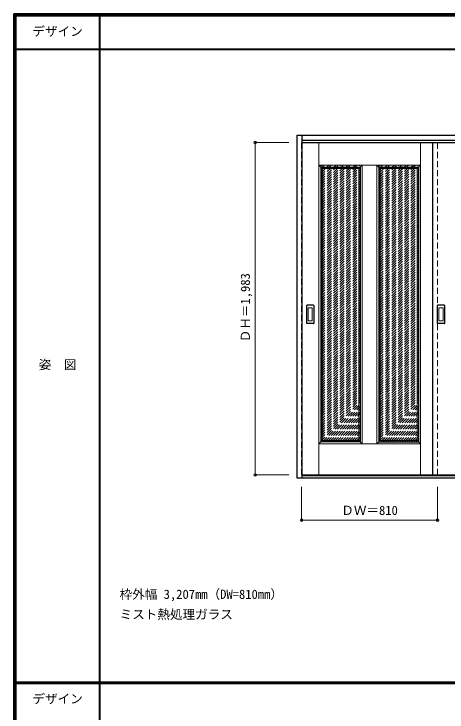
# Model space of a CAD drawing. Units: millimetres, scale not verified. Extents: x -6000 to 5700, y -4307 to 4175.
# Drawn here: x -6000 to -3418, y 12 to 4175 of the extents above; entities that cross this region are included whole.
import ezdxf
from ezdxf.enums import TextEntityAlignment as Align

# ---------------------------------------------------------------- set-up
doc = ezdxf.new("R2010")
doc.units = ezdxf.units.MM
doc.header["$LTSCALE"] = 30
doc.header["$PDMODE"] = 32
doc.header["$PDSIZE"] = 15
doc.linetypes.add('DASHED1', pattern=[1.8, 1.2, -0.6])
for name, color, linetype, lineweight in [('0-2_扉', 3, 'Continuous', 25), ('0-3_仕上げ', 7, 'Continuous', 18), ('0-4_枠', 3, 'Continuous', 25), ('0-6_引手', 3, 'Continuous', 25), ('0-B_寸法', 7, 'Continuous', 9), ('0-C_ハッチ', 4, 'DASHED1', 9), ('F-1_枠', 6, 'Continuous', 40)]:
    doc.layers.add(name, color=color, linetype=linetype, lineweight=lineweight)
doc.layers.add('0-A_文字', color=7, linetype='Continuous')
doc.layers.add('F-A_文字', color=7, linetype='Continuous')
doc.styles.add('ＭＳ ゴシック', font='')
doc.styles.get('ＭＳ ゴシック').set_extended_font_data('MS Gothic')

msp = doc.modelspace()

# ---------------------------------------------------------------- linework, layer by layer
at = {"layer": '0-2_扉'}
for p, q in [((-4282, 3409), (-1915, 3409)), ((-3505, 3409), (-3505, 1426)), ((-4282, 1426), (-1915, 1426))]:
    msp.add_line(p, q, dxfattribs=at)
at = {"layer": '0-2_扉', "color": 4, "linetype": 'DASHED1', "lineweight": 9}
msp.add_line((-3475, 1426), (-3475, 3409), dxfattribs=at)
msp.add_lwpolyline([(-4282, 1426), (-4285, 1426), (-4285, 3409), (-4282, 3409)], dxfattribs=at)
at = {"layer": '0-3_仕上げ'}
for p, q in [((-4183.5, 1426), (-4183.5, 3409)), ((-3576.5, 1426), (-3576.5, 3409)), ((-4183.5, 3274), (-3576.5, 3274)), ((-4183.5, 3274), (-4171.5, 3262)), ((-3924, 3274), (-3936, 3262)), ((-3924, 3274), (-3924, 1611)), ((-3836, 3274), (-3824, 3262)), ((-3836, 3274), (-3836, 1611)), ((-3576.5, 3274), (-3588.5, 3262)), ((-4171.5, 1623), (-4183.5, 1611)), ((-3576.5, 1611), (-4183.5, 1611)), ((-3936, 1623), (-3924, 1611)), ((-3824, 1623), (-3836, 1611)), ((-3588.5, 1623), (-3576.5, 1611))]:
    msp.add_line(p, q, dxfattribs=at)
at = {"layer": '0-3_仕上げ', "color": 3, "lineweight": 25}
for p, q in [((-4171.5, 3262), (-3936, 3262)), ((-4171.5, 3262), (-4171.5, 1623)), ((-3936, 3262), (-3936, 1623)), ((-3824, 3262), (-3588.5, 3262)), ((-3824, 3262), (-3824, 1623)), ((-3588.5, 3262), (-3588.5, 1623)), ((-3936, 1623), (-4171.5, 1623)), ((-3824, 1623), (-3588.5, 1623))]:
    msp.add_line(p, q, dxfattribs=at)
at = {"layer": '0-4_枠'}
for p, q in [((-4312, 1406), (-4312, 3453)), ((-4312, 3453), (-1105, 3453)), ((-4282, 1406), (-4282, 3453)), ((-4282, 3423), (-1135, 3423)), ((-1135, 1421), (-4282, 1421)), ((-1105, 1406), (-4312, 1406))]:
    msp.add_line(p, q, dxfattribs=at)
at = {"layer": '0-6_引手'}
for p, q in [((-4255, 2330), (-4255, 2437)), ((-4214.5, 2438.5), (-4253.5, 2438.5)), ((-4213, 2437), (-4213, 2330)), ((-3475, 2330), (-3475, 2437)), ((-3434.5, 2438.5), (-3473.5, 2438.5)), ((-3433, 2437), (-3433, 2330)), ((-4214.5, 2328.5), (-4253.5, 2328.5)), ((-3434.5, 2328.5), (-3473.5, 2328.5))]:
    msp.add_line(p, q, dxfattribs=at)
at = {"layer": '0-6_引手', "color": 7, "lineweight": 18}
for p, q in [((-4246.5, 2346), (-4246.5, 2421)), ((-4223, 2422.5), (-4245, 2422.5)), ((-4221.5, 2421), (-4221.5, 2346)), ((-3466.5, 2346), (-3466.5, 2421)), ((-3443, 2422.5), (-3465, 2422.5)), ((-3441.5, 2421), (-3441.5, 2346)), ((-4223, 2344.5), (-4245, 2344.5)), ((-3443, 2344.5), (-3465, 2344.5))]:
    msp.add_line(p, q, dxfattribs=at)
at = {"layer": '0-6_引手'}
for centre, start, end in [((-4253.5, 2437), 90, 180), ((-4214.5, 2437), 0, 90), ((-3473.5, 2437), 90, 180), ((-3434.5, 2437), 0, 90), ((-4253.5, 2330), 180, 270), ((-4214.5, 2330), 270, 0), ((-3473.5, 2330), 180, 270), ((-3434.5, 2330), 270, 0)]:
    msp.add_arc(centre, 1.5, start, end, dxfattribs=at)
at = {"layer": '0-6_引手', "color": 7, "lineweight": 18}
for centre, start, end in [((-4245, 2421), 90, 180), ((-4223, 2421), 0, 90), ((-3465, 2421), 90, 180), ((-3443, 2421), 0, 90), ((-4245, 2346), 180, 270), ((-4223, 2346), 270, 0), ((-3465, 2346), 180, 270), ((-3443, 2346), 270, 0)]:
    msp.add_arc(centre, 1.5, start, end, dxfattribs=at)
at = {"layer": '0-B_寸法', "color": 4}
for p, q in [((-4562, 3409), (-4362, 3409)), ((-4562, 3409), (-4562, 1426)), ((-4562, 1426), (-4362, 1426)), ((-4285, 1156), (-4285, 1356))]:
    msp.add_line(p, q, dxfattribs=at)
msp.add_lwpolyline([(-4285, 1156), (-3475, 1156), (-3475, 1356)], dxfattribs=at)
at = {"layer": '0-B_寸法'}
for p in [(-4562, 3409), (-4562, 1426), (-4285, 1156), (-3475, 1156)]:
    msp.add_point(p, dxfattribs=at)
at = {"layer": '0-C_ハッチ'}
for p, q in [((-4171.5, 3040.82), (-3938.32, 3274)), ((-4171.5, 3054.96), (-3952.46, 3274)), ((-4171.5, 3069.11), (-3966.61, 3274)), ((-4171.5, 3083.25), (-3980.75, 3274)), ((-4171.5, 3097.39), (-3994.89, 3274)), ((-4171.5, 3111.53), (-4009.03, 3274)), ((-4171.5, 3125.67), (-4023.17, 3274)), ((-4171.5, 3139.82), (-4037.32, 3274)), ((-4171.5, 3153.96), (-4051.46, 3274)), ((-4171.5, 3168.1), (-4065.6, 3274)), ((-4171.5, 3182.24), (-4079.74, 3274)), ((-4171.5, 3196.38), (-4093.88, 3274)), ((-4171.5, 3210.53), (-4108.03, 3274)), ((-4171.5, 3224.67), (-4122.17, 3274)), ((-4171.5, 3238.81), (-4136.31, 3274)), ((-4171.5, 3252.95), (-4150.45, 3274)), ((-4171.5, 3267.09), (-4164.6, 3274)), ((-4171.5, 3026.68), (-3936, 3262.18)), ((-4171.5, 3012.54), (-3936, 3248.04)), ((-3824, 3040.82), (-3590.82, 3274)), ((-3824, 3054.96), (-3604.96, 3274)), ((-3824, 3069.11), (-3619.11, 3274)), ((-3824, 3083.25), (-3633.25, 3274)), ((-3824, 3097.39), (-3647.39, 3274)), ((-3824, 3111.53), (-3661.53, 3274)), ((-3824, 3125.67), (-3675.67, 3274)), ((-3824, 3139.82), (-3689.82, 3274)), ((-3824, 3153.96), (-3703.96, 3274)), ((-3824, 3168.1), (-3718.1, 3274)), ((-3824, 3182.24), (-3732.24, 3274)), ((-3824, 3196.38), (-3746.38, 3274)), ((-3824, 3210.53), (-3760.53, 3274)), ((-3824, 3224.67), (-3774.67, 3274)), ((-3824, 3238.81), (-3788.81, 3274)), ((-3824, 3252.95), (-3802.95, 3274)), ((-3824, 3267.09), (-3817.1, 3274)), ((-3824, 3026.68), (-3588.5, 3262.18)), ((-3824, 3012.54), (-3588.5, 3248.04)), ((-4171.5, 2998.39), (-3936, 3233.89)), ((-4171.5, 2984.25), (-3936, 3219.75)), ((-4171.5, 2970.11), (-3936, 3205.61)), ((-3824, 2998.39), (-3588.5, 3233.89)), ((-3824, 2984.25), (-3588.5, 3219.75)), ((-3824, 2970.11), (-3588.5, 3205.61)), ((-4171.5, 2955.97), (-3936, 3191.47)), ((-4171.5, 2941.83), (-3936, 3177.33)), ((-3824, 2955.97), (-3588.5, 3191.47)), ((-3824, 2941.83), (-3588.5, 3177.33)), ((-4171.5, 2927.68), (-3936, 3163.18)), ((-4171.5, 2913.54), (-3936, 3149.04)), ((-4171.5, 2899.4), (-3936, 3134.9)), ((-3824, 2927.68), (-3588.5, 3163.18)), ((-3824, 2913.54), (-3588.5, 3149.04)), ((-3824, 2899.4), (-3588.5, 3134.9)), ((-4171.5, 2885.26), (-3936, 3120.76)), ((-4171.5, 2871.12), (-3936, 3106.62)), ((-4171.5, 2856.97), (-3936, 3092.47)), ((-3824, 2885.26), (-3588.5, 3120.76)), ((-3824, 2871.12), (-3588.5, 3106.62)), ((-3824, 2856.97), (-3588.5, 3092.47)), ((-4171.5, 2842.83), (-3936, 3078.33)), ((-4171.5, 2828.69), (-3936, 3064.19)), ((-4171.5, 2814.55), (-3936, 3050.05)), ((-3824, 2842.83), (-3588.5, 3078.33)), ((-3824, 2828.69), (-3588.5, 3064.19)), ((-3824, 2814.55), (-3588.5, 3050.05)), ((-4171.5, 2800.4), (-3936, 3035.9)), ((-4171.5, 2786.26), (-3936, 3021.76)), ((-4171.5, 2772.12), (-3936, 3007.62)), ((-3824, 2800.4), (-3588.5, 3035.9)), ((-3824, 2786.26), (-3588.5, 3021.76)), ((-3824, 2772.12), (-3588.5, 3007.62)), ((-4171.5, 2757.98), (-3936, 2993.48)), ((-4171.5, 2743.84), (-3936, 2979.34)), ((-4171.5, 2729.69), (-3936, 2965.19)), ((-3824, 2757.98), (-3588.5, 2993.48)), ((-3824, 2743.84), (-3588.5, 2979.34)), ((-3824, 2729.69), (-3588.5, 2965.19)), ((-4171.5, 2715.55), (-3936, 2951.05)), ((-4171.5, 2701.41), (-3936, 2936.91)), ((-4171.5, 2687.27), (-3936, 2922.77)), ((-3824, 2715.55), (-3588.5, 2951.05)), ((-3824, 2701.41), (-3588.5, 2936.91)), ((-3824, 2687.27), (-3588.5, 2922.77)), ((-4171.5, 2673.13), (-3936, 2908.63)), ((-4171.5, 2658.98), (-3936, 2894.48)), ((-4171.5, 2644.84), (-3936, 2880.34)), ((-3824, 2673.13), (-3588.5, 2908.63)), ((-3824, 2658.98), (-3588.5, 2894.48)), ((-3824, 2644.84), (-3588.5, 2880.34)), ((-4171.5, 2630.7), (-3936, 2866.2)), ((-4171.5, 2616.56), (-3936, 2852.06)), ((-4171.5, 2602.41), (-3936, 2837.91)), ((-3824, 2630.7), (-3588.5, 2866.2)), ((-3824, 2616.56), (-3588.5, 2852.06)), ((-3824, 2602.41), (-3588.5, 2837.91)), ((-4171.5, 2588.27), (-3936, 2823.77)), ((-4171.5, 2574.13), (-3936, 2809.63)), ((-4171.5, 2559.99), (-3936, 2795.49)), ((-3824, 2588.27), (-3588.5, 2823.77)), ((-3824, 2574.13), (-3588.5, 2809.63)), ((-3824, 2559.99), (-3588.5, 2795.49)), ((-4171.5, 2545.85), (-3936, 2781.35)), ((-4171.5, 2531.7), (-3936, 2767.2)), ((-4171.5, 2517.56), (-3936, 2753.06)), ((-3824, 2545.85), (-3588.5, 2781.35)), ((-3824, 2531.7), (-3588.5, 2767.2)), ((-3824, 2517.56), (-3588.5, 2753.06)), ((-4171.5, 2503.42), (-3936, 2738.92)), ((-4171.5, 2489.28), (-3936, 2724.78)), ((-4171.5, 2475.14), (-3936, 2710.64)), ((-3824, 2503.42), (-3588.5, 2738.92)), ((-3824, 2489.28), (-3588.5, 2724.78)), ((-3824, 2475.14), (-3588.5, 2710.64)), ((-4171.5, 2460.99), (-3936, 2696.49)), ((-4171.5, 2446.85), (-3936, 2682.35)), ((-4171.5, 2432.71), (-3936, 2668.21)), ((-3824, 2460.99), (-3588.5, 2696.49)), ((-3824, 2446.85), (-3588.5, 2682.35)), ((-3824, 2432.71), (-3588.5, 2668.21)), ((-4171.5, 2418.57), (-3936, 2654.07)), ((-4171.5, 2404.42), (-3936, 2639.92)), ((-4171.5, 2390.28), (-3936, 2625.78)), ((-3824, 2418.57), (-3588.5, 2654.07)), ((-3824, 2404.42), (-3588.5, 2639.92)), ((-3824, 2390.28), (-3588.5, 2625.78)), ((-4171.5, 2376.14), (-3936, 2611.64)), ((-4171.5, 2362), (-3936, 2597.5)), ((-4171.5, 2347.86), (-3936, 2583.36)), ((-3824, 2376.14), (-3588.5, 2611.64)), ((-3824, 2362), (-3588.5, 2597.5)), ((-3824, 2347.86), (-3588.5, 2583.36)), ((-4171.5, 2333.71), (-3936, 2569.21)), ((-4171.5, 2319.57), (-3936, 2555.07)), ((-4171.5, 2305.43), (-3936, 2540.93)), ((-3824, 2333.71), (-3588.5, 2569.21)), ((-3824, 2319.57), (-3588.5, 2555.07)), ((-3824, 2305.43), (-3588.5, 2540.93)), ((-4171.5, 2291.29), (-3936, 2526.79)), ((-4171.5, 2277.15), (-3936, 2512.65)), ((-4171.5, 2263), (-3936, 2498.5)), ((-3824, 2291.29), (-3588.5, 2526.79)), ((-3824, 2277.15), (-3588.5, 2512.65)), ((-3824, 2263), (-3588.5, 2498.5)), ((-4171.5, 2248.86), (-3936, 2484.36)), ((-4171.5, 2234.72), (-3936, 2470.22)), ((-3824, 2248.86), (-3588.5, 2484.36)), ((-3824, 2234.72), (-3588.5, 2470.22)), ((-4171.5, 2220.58), (-3936, 2456.08)), ((-4171.5, 2206.43), (-3936, 2441.93)), ((-4171.5, 2192.29), (-3936, 2427.79)), ((-3824, 2220.58), (-3588.5, 2456.08)), ((-3824, 2206.43), (-3588.5, 2441.93)), ((-3824, 2192.29), (-3588.5, 2427.79)), ((-4171.5, 2178.15), (-3936, 2413.65)), ((-4171.5, 2164.01), (-3936, 2399.51)), ((-4171.5, 2149.87), (-3936, 2385.37)), ((-3824, 2178.15), (-3588.5, 2413.65)), ((-3824, 2164.01), (-3588.5, 2399.51)), ((-3824, 2149.87), (-3588.5, 2385.37)), ((-4171.5, 2135.72), (-3936, 2371.22)), ((-4171.5, 2121.58), (-3936, 2357.08)), ((-4171.5, 2107.44), (-3936, 2342.94)), ((-3824, 2135.72), (-3588.5, 2371.22)), ((-3824, 2121.58), (-3588.5, 2357.08)), ((-3824, 2107.44), (-3588.5, 2342.94)), ((-4171.5, 2093.3), (-3936, 2328.8)), ((-4171.5, 2079.16), (-3936, 2314.66)), ((-4171.5, 2065.01), (-3936, 2300.51)), ((-3824, 2093.3), (-3588.5, 2328.8)), ((-3824, 2079.16), (-3588.5, 2314.66)), ((-3824, 2065.01), (-3588.5, 2300.51)), ((-4171.5, 2050.87), (-3936, 2286.37)), ((-4171.5, 2036.73), (-3936, 2272.23)), ((-4171.5, 2022.59), (-3936, 2258.09)), ((-3824, 2050.87), (-3588.5, 2286.37)), ((-3824, 2036.73), (-3588.5, 2272.23)), ((-3824, 2022.59), (-3588.5, 2258.09)), ((-4171.5, 2008.44), (-3936, 2243.94)), ((-4171.5, 1994.3), (-3936, 2229.8)), ((-4171.5, 1980.16), (-3936, 2215.66)), ((-3824, 2008.44), (-3588.5, 2243.94)), ((-3824, 1994.3), (-3588.5, 2229.8)), ((-3824, 1980.16), (-3588.5, 2215.66)), ((-4171.5, 1966.02), (-3936, 2201.52)), ((-4171.5, 1951.88), (-3936, 2187.38)), ((-4171.5, 1937.73), (-3936, 2173.23)), ((-3824, 1966.02), (-3588.5, 2201.52)), ((-3824, 1951.88), (-3588.5, 2187.38)), ((-3824, 1937.73), (-3588.5, 2173.23)), ((-4171.5, 1923.59), (-3936, 2159.09)), ((-4171.5, 1909.45), (-3936, 2144.95)), ((-4171.5, 1895.31), (-3936, 2130.81)), ((-3824, 1923.59), (-3588.5, 2159.09)), ((-3824, 1909.45), (-3588.5, 2144.95)), ((-3824, 1895.31), (-3588.5, 2130.81)), ((-4171.5, 1881.17), (-3936, 2116.67)), ((-4171.5, 1867.02), (-3936, 2102.52)), ((-4171.5, 1852.88), (-3936, 2088.38)), ((-3824, 1881.17), (-3588.5, 2116.67)), ((-3824, 1867.02), (-3588.5, 2102.52)), ((-3824, 1852.88), (-3588.5, 2088.38)), ((-4171.5, 1838.74), (-3936, 2074.24)), ((-4171.5, 1824.6), (-3936, 2060.1)), ((-4171.5, 1810.45), (-3936, 2045.95)), ((-3824, 1838.74), (-3588.5, 2074.24)), ((-3824, 1824.6), (-3588.5, 2060.1)), ((-3824, 1810.45), (-3588.5, 2045.95)), ((-4171.5, 1796.31), (-3936, 2031.81)), ((-4171.5, 1782.17), (-3936, 2017.67)), ((-4171.5, 1768.03), (-3936, 2003.53)), ((-3824, 1796.31), (-3588.5, 2031.81)), ((-3824, 1782.17), (-3588.5, 2017.67)), ((-3824, 1768.03), (-3588.5, 2003.53)), ((-4171.5, 1753.89), (-3936, 1989.39)), ((-4171.5, 1739.74), (-3936, 1975.24)), ((-4171.5, 1725.6), (-3936, 1961.1)), ((-3824, 1753.89), (-3588.5, 1989.39)), ((-3824, 1739.74), (-3588.5, 1975.24)), ((-3824, 1725.6), (-3588.5, 1961.1)), ((-4171.5, 1711.46), (-3936, 1946.96)), ((-4171.5, 1697.32), (-3936, 1932.82)), ((-4171.5, 1683.18), (-3936, 1918.68)), ((-3824, 1711.46), (-3588.5, 1946.96)), ((-3824, 1697.32), (-3588.5, 1932.82)), ((-3824, 1683.18), (-3588.5, 1918.68)), ((-4171.5, 1669.03), (-3936, 1904.53)), ((-4171.5, 1654.89), (-3936, 1890.39)), ((-4171.5, 1640.75), (-3936, 1876.25)), ((-3824, 1669.03), (-3588.5, 1904.53)), ((-3824, 1654.89), (-3588.5, 1890.39)), ((-3824, 1640.75), (-3588.5, 1876.25)), ((-4171.5, 1626.61), (-3936, 1862.11)), ((-4160.97, 1623), (-3936, 1847.97)), ((-4146.82, 1623), (-3936, 1833.82)), ((-3824, 1626.61), (-3588.5, 1862.11)), ((-3813.47, 1623), (-3588.5, 1847.97)), ((-3799.32, 1623), (-3588.5, 1833.82)), ((-4132.68, 1623), (-3936, 1819.68)), ((-4118.54, 1623), (-3936, 1805.54)), ((-4104.4, 1623), (-3936, 1791.4)), ((-3785.18, 1623), (-3588.5, 1819.68)), ((-3771.04, 1623), (-3588.5, 1805.54)), ((-3756.9, 1623), (-3588.5, 1791.4)), ((-4090.25, 1623), (-3936, 1777.25)), ((-4076.11, 1623), (-3936, 1763.11)), ((-4061.97, 1623), (-3936, 1748.97)), ((-3742.75, 1623), (-3588.5, 1777.25)), ((-3728.61, 1623), (-3588.5, 1763.11)), ((-3714.47, 1623), (-3588.5, 1748.97)), ((-4047.83, 1623), (-3936, 1734.83)), ((-4033.69, 1623), (-3936, 1720.69)), ((-3700.33, 1623), (-3588.5, 1734.83)), ((-3686.19, 1623), (-3588.5, 1720.69)), ((-4019.54, 1623), (-3936, 1706.54)), ((-4005.4, 1623), (-3936, 1692.4)), ((-3991.26, 1623), (-3936, 1678.26)), ((-3672.04, 1623), (-3588.5, 1706.54)), ((-3657.9, 1623), (-3588.5, 1692.4)), ((-3643.76, 1623), (-3588.5, 1678.26)), ((-3977.12, 1623), (-3936, 1664.12)), ((-3962.98, 1623), (-3936, 1649.98)), ((-3948.83, 1623), (-3936, 1635.83)), ((-3629.62, 1623), (-3588.5, 1664.12)), ((-3615.48, 1623), (-3588.5, 1649.98)), ((-3601.33, 1623), (-3588.5, 1635.83))]:
    msp.add_line(p, q, dxfattribs=at)
at = {"layer": '0-C_ハッチ', "linetype": 'Continuous'}
for p, q in [((-4163.5, 3254), (-3944, 3254)), ((-4163.5, 3254), (-4163.5, 1631)), ((-3944, 3254), (-3944, 1631)), ((-3816, 3254), (-3596.5, 3254)), ((-3816, 3254), (-3816, 1631)), ((-3596.5, 3254), (-3596.5, 1631)), ((-3944, 1631), (-4163.5, 1631)), ((-3816, 1631), (-3596.5, 1631))]:
    msp.add_line(p, q, dxfattribs=at)
at = {"layer": 'F-1_枠'}
for p, q in [((-6000, 4175), (5700, 4175)), ((-6000, 4175), (-6000, -4205)), ((-6000, 4170), (5700, 4170)), ((-6000, 4165), (5700, 4165)), ((-5995, 4175), (-5995, -4205)), ((-5990, 4175), (-5990, -4205)), ((-5490, 4175), (-5490, -3790)), ((-6000, 3965), (5700, 3965)), ((-6000, 190.5), (5700, 190.5)), ((-6000, 187.5), (5700, 187.5)), ((-6000, 184.5), (5700, 184.5))]:
    msp.add_line(p, q, dxfattribs=at)

# ---------------------------------------------------------------- texts
at = {"layer": '0-A_文字', "style": 'ＭＳ ゴシック'}
for s, p in [('枠外幅 3,207mm（DW=810mm）', (-5370, 670.5)), ('ミスト熱処理ガラス', (-5370, 550.5))]:
    msp.add_text(s, height=54.99, dxfattribs=at).set_placement(p, align=Align.BOTTOM_LEFT)
at = {"layer": '0-B_寸法', "style": 'ＭＳ ゴシック'}
msp.add_text('ＤＨ＝1,983', height=54.99, rotation=90, dxfattribs=at).set_placement((-4577, 2217.25), align=Align.BOTTOM_LEFT)
msp.add_text('ＤＷ＝810', height=54.99, dxfattribs=at).set_placement((-4048.75, 1171), align=Align.BOTTOM_LEFT)
at = {"layer": 'F-A_文字', "style": 'ＭＳ ゴシック'}
for s, p in [('デザイン', (-5890, 4027.5)), ('姿\u3000図', (-5852.5, 2040.25)), ('デザイン', (-5890, 47))]:
    msp.add_text(s, height=54.99, dxfattribs=at).set_placement(p, align=Align.BOTTOM_LEFT)

doc.saveas('drawing.dxf')
